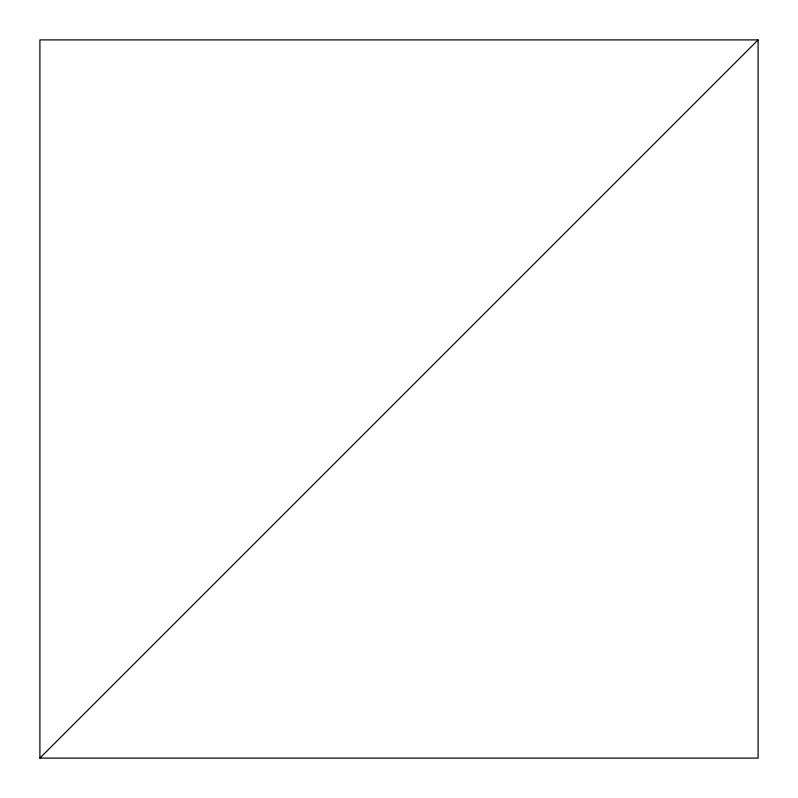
<?xml version="1.0" encoding="UTF-8"?>
<svg xmlns="http://www.w3.org/2000/svg" width="798" height="798" viewBox="0 0 798 798"><rect width="100%" height="100%" fill="white"/><g stroke="black" fill="none" stroke-linecap="round" stroke-linejoin="round"><path stroke-width="1.2" d="M39.9 758.1L758.1 39.9L39.9 39.9L39.9 758.1L758.1 758.1L758.1 39.9"/></g></svg>
